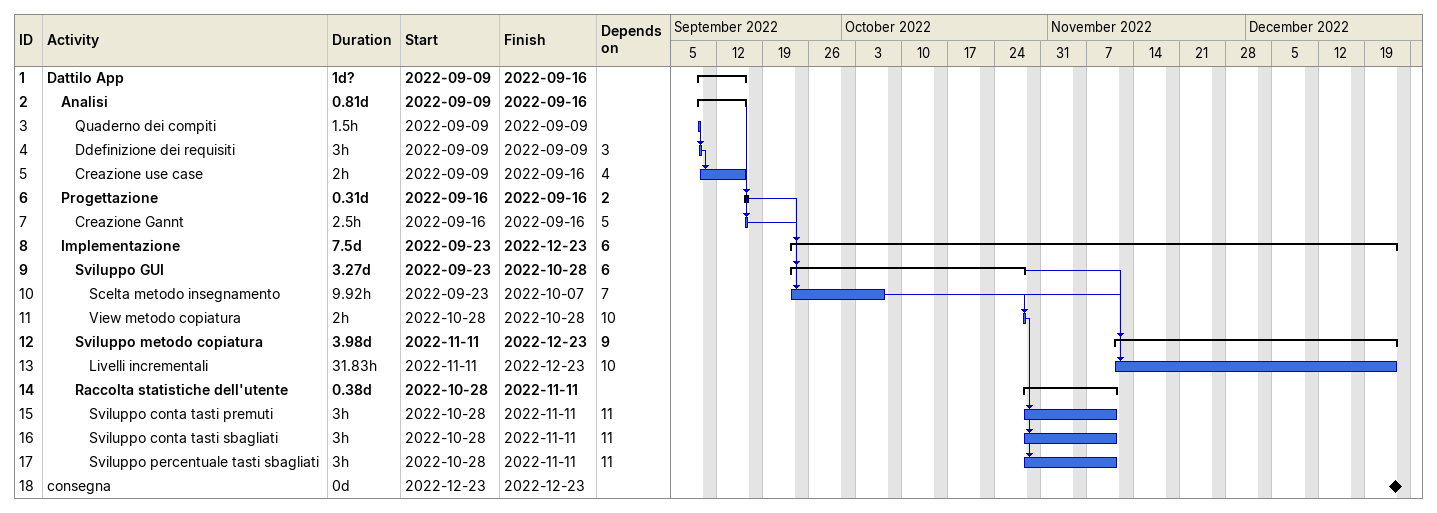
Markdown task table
| ID | Level | Task | Duration | Start | Finish | Predecessors |
|---|---|---|---|---|---|---|
| 1 | 1 | **Dattilo App** | 1d? | 2022-09-09 | 2022-09-16 |  |
| 2 | 2 | **Analisi** | 0.81d | 2022-09-09 | 2022-09-16 |  |
| 3 | 3 | Quaderno dei compiti | 1.5h | 2022-09-09 | 2022-09-09 |  |
| 4 | 3 | Ddefinizione dei requisiti | 3h | 2022-09-09 | 2022-09-09 | 3 |
| 5 | 3 | Creazione use case | 2h | 2022-09-09 | 2022-09-16 | 4 |
| 6 | 2 | **Progettazione** | 0.31d | 2022-09-16 | 2022-09-16 | 2 |
| 7 | 3 | Creazione Gannt | 2.5h | 2022-09-16 | 2022-09-16 | 5 |
| 8 | 2 | **Implementazione** | 7.5d | 2022-09-23 | 2022-12-23 | 6 |
| 9 | 3 | **Sviluppo GUI** | 3.27d | 2022-09-23 | 2022-10-28 | 6 |
| 10 | 4 | Scelta metodo insegnamento | 9.92h | 2022-09-23 | 2022-10-07 | 7 |
| 11 | 4 | View metodo copiatura | 2h | 2022-10-28 | 2022-10-28 | 10 |
| 12 | 3 | **Sviluppo metodo copiatura** | 3.98d | 2022-11-11 | 2022-12-23 | 9 |
| 13 | 4 | Livelli incrementali | 31.83h | 2022-11-11 | 2022-12-23 | 10 |
| 14 | 3 | **Raccolta statistiche dell'utente** | 0.38d | 2022-10-28 | 2022-11-11 |  |
| 15 | 4 | Sviluppo conta tasti premuti | 3h | 2022-10-28 | 2022-11-11 | 11 |
| 16 | 4 | Sviluppo conta tasti sbagliati | 3h | 2022-10-28 | 2022-11-11 | 11 |
| 17 | 4 | Sviluppo percentuale tasti sbagliati | 3h | 2022-10-28 | 2022-11-11 | 11 |
| 18 | 1 | consegna | 0d | 2022-12-23 | 2022-12-23 |  |
